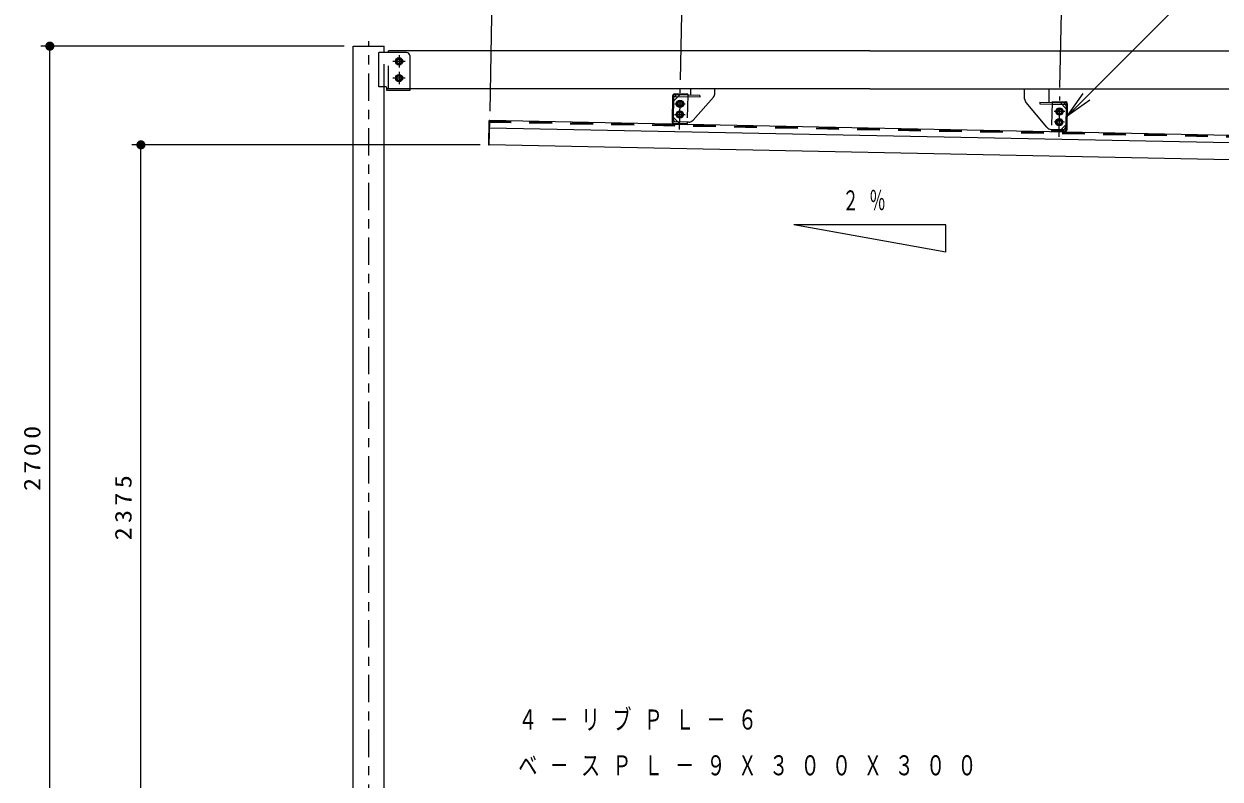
# Model space of a CAD drawing. Units: millimetres on the paper, with parts at other scales. Extents: x -385 to 0, y 0 to 267.
# Drawn here: x -199.9 to -68.6, y 91.4 to 174.3 of the extents above; entities that cross this region are included whole.
import ezdxf

# ---------------------------------------------------------------- set-up
doc = ezdxf.new("R2010")
doc.units = ezdxf.units.MM
doc.linetypes.add('USER1', pattern=[4.5, 2.5, -2])
doc.linetypes.add('USER2', pattern=[6, 3, -1, 1, -1])
doc.layers.add('LY_1', color=4, linetype='Continuous', lineweight=25)
doc.styles.add('ＭＳ ゴシック', font='')
doc.styles.get('ＭＳ ゴシック').set_extended_font_data('MS Gothic')

# ---------------------------------------------------------------- blocks, each defined once
blk = doc.blocks.new('filled_dot')
at = {"color": 0, "linetype": 'Continuous', "lineweight": -2, "const_width": 1.25}
blk.add_lwpolyline([(-0.625, 0, 1), (0.625, 0, 1)], format="xyb", close=True, dxfattribs=at)

msp = doc.modelspace()

# ---------------------------------------------------------------- linework, layer by layer
at = {"layer": 'LY_1', "color": 7, "lineweight": 13}
for p, q in [((-148.764, 164.707), (-148.207, 192.555)), ((-127.858, 168.157), (-127.599, 181.111)), ((-86.2, 167.324), (-85.94, 180.277)), ((-164.773, 171.856), (-198.08, 171.856)), ((-197.08, 81.856), (-197.08, 171.856)), ((-85.413, 164.18), (-83.645, 166.655)), ((-85.413, 164.18), (-83.292, 166.301)), ((-82.938, 165.948), (-85.413, 164.18)), ((-149.838, 161.024), (-188.08, 161.024)), ((-187.08, 81.856), (-187.08, 161.024))]:
    msp.add_line(p, q, dxfattribs=at)
at = {"layer": 'LY_1', "color": 2, "linetype": 'USER2', "lineweight": 13}
for p, q in [((-162.08, 81.856), (-162.08, 172.388)), ((-158.746, 170.867), (-158.746, 169.511)), ((-158.068, 170.189), (-159.424, 170.189)), ((-158.068, 168.356), (-159.424, 168.356)), ((-158.746, 169.034), (-158.746, 167.678)), ((-127.966, 162.722), (-127.878, 167.157)), ((-128.488, 165.535), (-127.333, 165.512)), ((-86.308, 161.889), (-86.22, 166.324)), ((-128.511, 164.368), (-127.356, 164.345)), ((-85.675, 164.678), (-86.83, 164.701)), ((-85.698, 163.512), (-86.853, 163.535))]:
    msp.add_line(p, q, dxfattribs=at)
at = {"layer": 'LY_1'}
for p, q in [((-163.773, 81.856), (-163.773, 171.856)), ((-163.773, 171.856), (-160.386, 171.856)), ((-160.975, 167.389), (-160.975, 171.156)), ((-157.913, 171.156), (-160.975, 171.156)), ((-160.386, 171.156), (-160.386, 171.856)), ((-157.58, 170.822), (-157.58, 166.989)), ((-160.18, 167.389), (-160.975, 167.389)), ((-160.386, 81.856), (-160.386, 167.389)), ((-160.08, 166.989), (-160.08, 167.289)), ((-157.58, 166.989), (-160.08, 166.989)), ((-65.468, 162.024), (-148.784, 163.69)), ((-65.522, 159.358), (-148.838, 161.024))]:
    msp.add_line(p, q, dxfattribs=at)
at = {"layer": 'LY_1', "linetype": 'USER1', "lineweight": 13}
for p, q in [((-160.386, 167.389), (-160.386, 171.156)), ((-157.58, 167.189), (-160.08, 167.189)), ((-65.472, 161.824), (-148.788, 163.49)), ((-65.47, 161.924), (-148.786, 163.59))]:
    msp.add_line(p, q, dxfattribs=at)
at = {"layer": 'LY_1', "color": 70}
for p, q in [((-159.913, 171.156), (-159.913, 171.356)), ((-107.08, 171.356), (-159.913, 171.356)), ((-107.08, 171.356), (-54.246, 171.356)), ((-107.08, 167.19), (-157.58, 167.19)), ((-126.746, 167.19), (-126.746, 166.477)), ((-124.08, 166.707), (-124.08, 167.19)), ((-107.08, 167.19), (-56.58, 167.19)), ((-90.08, 166.093), (-90.08, 167.19)), ((-87.413, 167.19), (-87.413, 165.69)), ((-128.625, 166.147), (-128.67, 163.888)), ((-125.729, 166.256), (-128.455, 166.311)), ((-128.391, 166.51), (-128.395, 166.31)), ((-125.725, 166.456), (-128.284, 166.507)), ((-126.45, 163.748), (-124.245, 166.268)), ((-125.725, 166.456), (-125.729, 166.256)), ((-87.653, 162.962), (-89.923, 165.664)), ((-88.399, 165.71), (-88.403, 165.51)), ((-88.403, 165.51), (-85.677, 165.455)), ((-88.399, 165.71), (-85.733, 165.656)), ((-85.733, 165.656), (-85.737, 165.456)), ((-85.514, 165.285), (-85.559, 163.026)), ((-126.965, 163.52), (-128.343, 163.548)), ((-87.156, 162.724), (-85.899, 162.699))]:
    msp.add_line(p, q, dxfattribs=at)
at = {"layer": 'LY_1', "color": 70, "linetype": 'USER1', "lineweight": 13}
msp.add_line((-159.913, 167.189), (-159.913, 171.156), dxfattribs=at)
at = {"layer": 'LY_1', "color": 7}
for p, q in [((-158.929, 170.506), (-159.112, 170.189)), ((-159.112, 170.189), (-158.929, 169.872)), ((-158.564, 170.506), (-158.929, 170.506)), ((-158.929, 169.872), (-158.564, 169.872)), ((-158.381, 170.189), (-158.564, 170.506)), ((-158.564, 169.872), (-158.381, 170.189)), ((-158.929, 168.672), (-159.112, 168.356)), ((-159.112, 168.356), (-158.929, 168.039)), ((-158.564, 168.672), (-158.929, 168.672)), ((-158.381, 168.356), (-158.564, 168.672)), ((-158.564, 168.039), (-158.381, 168.356)), ((-158.929, 168.039), (-158.564, 168.039)), ((-128.087, 165.843), (-128.276, 165.53)), ((-128.276, 165.53), (-128.099, 165.21)), ((-127.721, 165.836), (-128.087, 165.843)), ((-127.734, 165.203), (-127.545, 165.516)), ((-127.545, 165.516), (-127.721, 165.836)), ((-128.11, 164.677), (-128.299, 164.364)), ((-128.299, 164.364), (-128.123, 164.044)), ((-127.745, 164.67), (-128.11, 164.677)), ((-128.099, 165.21), (-127.734, 165.203)), ((-127.757, 164.036), (-127.568, 164.349)), ((-127.568, 164.349), (-127.745, 164.67)), ((-86.618, 164.697), (-86.429, 165.01)), ((-86.442, 164.377), (-86.618, 164.697)), ((-86.076, 164.37), (-86.442, 164.377)), ((-86.429, 165.01), (-86.063, 165.003)), ((-85.887, 164.683), (-86.076, 164.37)), ((-86.063, 165.003), (-85.887, 164.683)), ((-128.123, 164.044), (-127.757, 164.036)), ((-86.641, 163.531), (-86.452, 163.844)), ((-86.465, 163.211), (-86.641, 163.531)), ((-86.099, 163.203), (-86.465, 163.211)), ((-86.452, 163.844), (-86.087, 163.836)), ((-85.91, 163.516), (-86.099, 163.203)), ((-86.087, 163.836), (-85.91, 163.516)), ((-98.746, 152.266), (-115.413, 152.266)), ((-98.746, 149.242), (-115.413, 152.266)), ((-98.746, 149.242), (-98.746, 152.266))]:
    msp.add_line(p, q, dxfattribs=at)
at = {"layer": 'LY_1', "color": 3}
for p, q in [((-128.726, 166.41), (-128.784, 163.503)), ((-128.619, 166.407), (-128.678, 163.501)), ((-127.058, 166.483), (-128.511, 166.512)), ((-127.056, 166.59), (-128.509, 166.619)), ((-127.056, 166.59), (-127.058, 166.483)), ((-87.064, 165.79), (-87.066, 165.683)), ((-87.066, 165.683), (-85.613, 165.654)), ((-87.064, 165.79), (-85.611, 165.761)), ((-85.509, 165.545), (-85.567, 162.639)), ((-85.402, 165.543), (-85.46, 162.637)), ((-128.575, 163.286), (-127.122, 163.257)), ((-128.573, 163.393), (-127.12, 163.364)), ((-127.122, 163.257), (-127.12, 163.364)), ((-87.131, 162.457), (-87.128, 162.564)), ((-85.678, 162.428), (-87.131, 162.457)), ((-85.675, 162.535), (-87.128, 162.564))]:
    msp.add_line(p, q, dxfattribs=at)
at = {"layer": 'LY_1', "color": 190, "linetype": 'USER1', "lineweight": 13}
for p, q in [((-128.631, 165.837), (-127.94, 166.501)), ((-127.058, 166.483), (-127.117, 163.523)), ((-87.066, 165.683), (-87.125, 162.724)), ((-85.52, 164.975), (-86.183, 165.665)), ((-128.666, 164.072), (-128.159, 163.544)), ((-85.555, 163.21), (-86.083, 162.703))]:
    msp.add_line(p, q, dxfattribs=at)
at = {"layer": 'LY_1', "color": 131}
for p, q in [((-148.905, 161.009), (-148.851, 163.708)), ((-148.784, 163.707), (-148.851, 163.708)), ((-148.838, 161.007), (-148.784, 163.707)), ((-148.838, 161.007), (-148.905, 161.009))]:
    msp.add_line(p, q, dxfattribs=at)
at = {"layer": 'LY_1', "lineweight": 13}
msp.add_line((-65.485, 161.208), (-148.801, 162.874), dxfattribs=at)
at = {"layer": 'LY_1', "color": 190}
for p, q in [((-128.159, 163.544), (-128.003, 163.381)), ((-127.117, 163.523), (-127.12, 163.364)), ((-87.125, 162.724), (-87.128, 162.564)), ((-86.083, 162.703), (-86.246, 162.546))]:
    msp.add_line(p, q, dxfattribs=at)
at = {"layer": 'LY_1', "color": 7, "lineweight": 13}
msp.add_lwpolyline([(-85.413, 164.18), (-57.547, 192.046), (-9.426, 192.046)], dxfattribs=at)
at = {"layer": 'LY_1', "color": 7}
for centre, radius in [((-158.746, 170.189), 0.4), ((-158.746, 170.189), 0.317), ((-158.746, 168.356), 0.4), ((-158.746, 168.356), 0.317), ((-127.91, 165.523), 0.4), ((-127.91, 165.523), 0.317), ((-127.934, 164.357), 0.4), ((-127.934, 164.357), 0.317), ((-86.252, 164.69), 0.4), ((-86.252, 164.69), 0.317), ((-86.276, 163.523), 0.4), ((-86.276, 163.523), 0.317)]:
    msp.add_circle(centre, radius, dxfattribs=at)
at = {"layer": 'LY_1', "color": 70, "linetype": 'USER1', "lineweight": 13}
for centre, radius in [((-158.746, 170.189), 0.362), ((-158.746, 170.189), 0.268), ((-158.746, 168.356), 0.362), ((-158.746, 168.356), 0.268)]:
    msp.add_circle(centre, radius, dxfattribs=at)
at = {"layer": 'LY_1'}
for centre in [(-158.746, 170.189), (-158.746, 168.356)]:
    msp.add_circle(centre, 0.25, dxfattribs=at)
at = {"layer": 'LY_1', "color": 70}
for centre in [(-127.911, 165.523), (-127.934, 164.357), (-86.252, 164.69), (-86.276, 163.523)]:
    msp.add_circle(centre, 0.25, dxfattribs=at)
at = {"layer": 'LY_1', "color": 190, "linetype": 'USER1', "lineweight": 13}
for centre in [(-127.91, 165.523), (-127.934, 164.357), (-86.252, 164.69), (-86.276, 163.523)]:
    msp.add_circle(centre, 0.25, dxfattribs=at)
at = {"layer": 'LY_1'}
for centre, radius in [((-157.913, 170.822), 0.333), ((-160.18, 167.289), 0.1)]:
    msp.add_arc(centre, radius, 0, 90, dxfattribs=at)
at = {"layer": 'LY_1', "color": 3}
for centre, radius, start, end in [((-128.513, 166.405), 0.213, 88.85424, 178.85424), ((-128.513, 166.405), 0.107, 88.85424, 178.85424), ((-85.615, 165.547), 0.107, 358.85424, 88.85424), ((-85.615, 165.547), 0.213, 358.85424, 88.85424), ((-128.571, 163.499), 0.213, 178.85424, 268.85424), ((-128.571, 163.499), 0.107, 178.85424, 268.85424), ((-85.673, 162.641), 0.213, 268.85424, 358.85424), ((-85.673, 162.641), 0.107, 268.85424, 358.85424)]:
    msp.add_arc(centre, radius, start, end, dxfattribs=at)
at = {"layer": 'LY_1', "color": 70}
for centre, radius, start, end in [((-128.458, 166.144), 0.167, 88.85424, 178.85424), ((-124.746, 166.707), 0.667, 318.81408, 0), ((-89.413, 166.093), 0.667, 180, 220.04016), ((-85.68, 165.289), 0.167, 358.85424, 88.85424), ((-128.337, 163.881), 0.333, 178.85424, 268.85424), ((-126.951, 164.187), 0.667, 268.85424, 318.81408), ((-87.143, 163.391), 0.667, 220.04016, 268.85424), ((-85.892, 163.032), 0.333, 268.85424, 358.85424)]:
    msp.add_arc(centre, radius, start, end, dxfattribs=at)

# ---------------------------------------------------------------- block references
at = {"layer": 'LY_1', "color": 7, "lineweight": 13, "xscale": 0.4, "yscale": 0.4, "rotation": 270}
for p in [(-197.08, 171.856), (-187.08, 161.024)]:
    msp.add_blockref('filled_dot', p, dxfattribs=at)

# ---------------------------------------------------------------- texts
at = {"layer": 'LY_1', "color": 7, "char_height": 2.199, "attachment_point": 4, "style": 'ＭＳ ゴシック'}
for s, insert in [('\\T1.64;\\W0.6;２％', (-110.08, 154.931)), ('\\T1.64;\\W0.7;４－リブＰＬ－６', (-145.663, 97.905)), ('\\T1.64;\\W0.7;ベ－スＰＬ－９Ｘ３００Ｘ３００', (-145.663, 92.905))]:
    msp.add_mtext(s, dxfattribs=dict(at, insert=insert))
at = {"layer": 'LY_1', "color": 7, "char_height": 1.833, "attachment_point": 8, "rotation": 90, "style": 'ＭＳ ゴシック'}
for s, insert in [('\\T1.33;\\W1.15;2700', (-198.08, 126.856)), ('\\T1.33;\\W1.15;2375', (-188.08, 121.44))]:
    msp.add_mtext(s, dxfattribs=dict(at, insert=insert))

doc.saveas('drawing.dxf')
